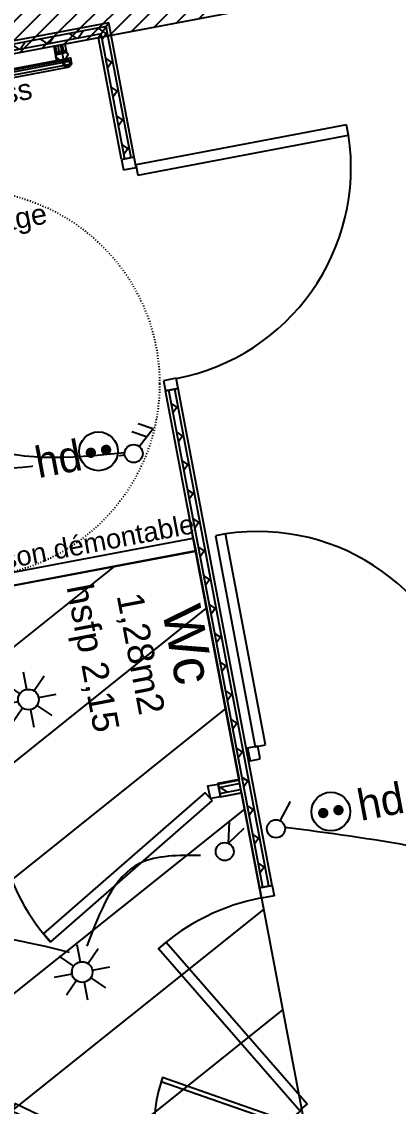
# Model space of a CAD drawing. Header units: centimetres. Extents: x 197412 to 267601, y -375791 to -305433.
# Drawn here: x 221143 to 222599, y -345480 to -341285 of the extents above; entities that cross this region are included whole.
import ezdxf

# ---------------------------------------------------------------- set-up
doc = ezdxf.new("R2010")
doc.units = ezdxf.units.CM
doc.linetypes.add('Style de ligne -5', pattern=[0.20828, 0.069425, -0.138855])
doc.layers.add('3-BAT C-Niveau 0', color=250, linetype='Continuous')
doc.layers.add('prlm-CHAUFF-CONV', color=1, linetype='Continuous')
doc.layers.add('FAUX PLAFOND', color=9, linetype='Continuous', lineweight=25)
doc.layers.add('prlm-ELEC-CFO', color=1, linetype='Continuous', lineweight=25)
doc.styles.add('Geneva', font='arial.ttf')
doc.styles.add('Helvetica', font='arial.ttf')
doc.styles.add('prlm-elec-cfo', font='comic.ttf', dxfattribs={"height": 12})
doc.styles.get("Standard").update_dxf_attribs({"font": 'ARIALUNI.TTF', "height": 100})

# ---------------------------------------------------------------- blocks, each defined once
blk = doc.blocks.new('xi.PCHD')
at = {"color": 0, "lineweight": 5}
blk.add_wipeout([(-7.5, -7.5), (7.5, -7.5), (7.5, 7.5), (-7.5, 7.5)], dxfattribs=at).dxf.layer = 'prlm-ELEC-CFO'
at = {"layer": 'prlm-ELEC-CFO', "color": 0, "linetype": 'ByBlock', "lineweight": 5, "const_width": 2}
for points in [[(-4, 0, 1), (-2, 0, 1)], [(2, 0, 1), (4, 0, 1)]]:
    blk.add_lwpolyline(points, format="xyb", close=True, dxfattribs=at)
at = {"layer": 'prlm-ELEC-CFO', "color": 0, "linetype": 'ByBlock', "lineweight": -2}
blk.add_circle((0, 0), 7.5, dxfattribs=at)
blk = doc.blocks.new('xi.SA')
at = {"layer": 'prlm-ELEC-CFO', "color": 0}
blk.add_lwpolyline([(0.2, -1.28), (5.5, 5.28)], dxfattribs=at)
blk.add_circle((-2, -4), 3.5, dxfattribs=at)
blk = doc.blocks.new('xi.DA')
at = {"layer": 'prlm-ELEC-CFO', "color": 0}
for points in [[(4.05, 1.39), (-1.17, 4.34)], [(0.61, -1.67), (7.04, 4.05), (1.81, 7.01)]]:
    blk.add_lwpolyline(points, dxfattribs=at)
blk.add_circle((-2, -4), 3.5, dxfattribs=at)
blk = doc.blocks.new('xi.VV')
at = {"layer": 'prlm-ELEC-CFO', "color": 0}
blk.add_lwpolyline([(6.95, 3.42), (0.01, -1.13), (1.91, 6.95)], dxfattribs=at)
blk.add_circle((-2, -4), 3.5, dxfattribs=at)
blk = doc.blocks.new('xi.SPOT')
at = {"color": 0, "lineweight": 5}
blk.add_wipeout([(-4, 0), (-2.83, -2.83), (0, -4), (2.83, -2.83), (4, 0), (2.83, 2.83), (0, 4), (-2.83, 2.83)], dxfattribs=at).dxf.layer = 'prlm-ELEC-CFO'
at = {"layer": 'prlm-ELEC-CFO', "color": 0, "linetype": 'ByBlock', "lineweight": -2, "flags": 128}
for points in [[(0, 10.88), (0, 4)], [(-7.69, 7.69), (-2.83, 2.83)], [(7.69, 7.69), (2.83, 2.83)], [(-10.88, 0), (-4, 0)], [(4, 0), (10.88, 0)], [(-2.83, -2.83), (-7.69, -7.69)], [(0, -4), (0, -10.88)], [(2.83, -2.83), (7.69, -7.69)]]:
    blk.add_lwpolyline(points, dxfattribs=at)
at = {"layer": 'prlm-ELEC-CFO', "color": 0, "linetype": 'ByBlock', "lineweight": -2}
blk.add_circle((0, 0), 4, dxfattribs=at)
blk = doc.blocks.new('xi.tsl-050-050')
at = {"layer": 'prlm-CHAUFF-CONV', "linetype": 'ByBlock', "lineweight": -2}
h = blk.add_hatch(color=0, dxfattribs=at)
edge = h.paths.add_edge_path()
edge.add_arc((-23.5, 7.5), 1.5, 0, 360)
edge = h.paths.add_edge_path(flags=17)
edge.add_arc((-23.5, 7.5), 1, 0, 360)
edge = h.paths.add_edge_path()
edge.add_arc((23.5, 7.5), 1.5, 0, 360)
edge = h.paths.add_edge_path(flags=17)
edge.add_arc((23.5, 7.5), 1, 0, 360)
at = {"layer": 'prlm-CHAUFF-CONV', "color": 0, "linetype": 'ByBlock', "lineweight": -2, "flags": 128}
for points in [[(23.5, 9), (-23.5, 9)], [(23.5, 6), (-23.5, 6)]]:
    blk.add_lwpolyline(points, dxfattribs=at)
at = {"layer": 'prlm-CHAUFF-CONV', "color": 0, "linetype": 'ByBlock', "lineweight": -2}
for points in [[(-19.73, 0), (-22.27, 0), (-22.27, 6), (-19.73, 6)], [(19.73, 0), (22.27, 0), (22.27, 6), (19.73, 6)]]:
    blk.add_lwpolyline(points, close=True, dxfattribs=at)
for centre, radius in [((-23.5, 7.5), 1.5), ((-23.5, 7.5), 1), ((23.5, 7.5), 1.5), ((23.5, 7.5), 1)]:
    blk.add_circle(centre, radius, dxfattribs=at)
blk = doc.blocks.new('Groupe-127-1')
at = {"linetype": 'Continuous'}
for p, q in [((13884.05, -46937.19), (13884.73, -46940.78)), ((13885.77, -46936.86), (13886.42, -46940.31)), ((13840.04, -46952.42), (13889.17, -46943.11)), ((13841.2, -46945.31), (13841.87, -46948.82)), ((13842.92, -46944.98), (13843.51, -46948.08))]:
    blk.add_line(p, q, dxfattribs=at)
at = {"linetype": 'Continuous', "flags": 128}
for points in [[(13883.19, -46937.35), (13886.78, -46936.67), (13887.39, -46939.91), (13883.81, -46940.59)], [(13839.81, -46951.21), (13888.94, -46941.91), (13889.4, -46944.32), (13840.27, -46953.62)], [(13888.17, -46940.54), (13886.61, -46939.28), (13884.12, -46939.77), (13883.19, -46941.54), (13884.75, -46942.8), (13887.24, -46942.3)], [(13840.34, -46945.47), (13843.85, -46944.8), (13844.45, -46947.99), (13840.94, -46948.66)], [(13840.25, -46949.62), (13841.81, -46950.88), (13844.31, -46950.39), (13845.24, -46948.62), (13843.67, -46947.36), (13841.18, -46947.86)]]:
    blk.add_lwpolyline(points, close=True, dxfattribs=at)
at = {"insert": (13867.73, -46950.82), "char_height": 7.993, "width": 24.9991, "attachment_point": 2, "rotation": 10.6809, "line_spacing_factor": 1.060906, "style": 'Geneva'}
blk.add_mtext('ss', dxfattribs=at)
blk = doc.blocks.new('Groupe-129-1')
at = {"linetype": 'Continuous', "flags": 128}
for points in [[(13909.15, -47369.81), (13866.31, -47349.36), (13867.69, -47346.47), (13910.53, -47366.92)], [(13822.16, -47383.54), (13852.37, -47351.18), (13854.65, -47353.31), (13824.44, -47385.66)], [(13916.37, -47370.91), (13911.46, -47371.84), (13910.53, -47366.92), (13915.44, -47365.99)], [(13823.21, -47388.55), (13818.3, -47389.48), (13817.37, -47384.57), (13822.28, -47383.64)]]:
    blk.add_lwpolyline(points, close=True, dxfattribs=at)
at = {"linetype": 'Continuous'}
for centre, radius, start, end in [((13822.27, -47383.64), 44.51, 10.7236, 43.9005), ((13925.34, -47364.12), 60.65, 165.9868, 190.7236)]:
    blk.add_arc(centre, radius, start, end, dxfattribs=at)
blk = doc.blocks.new('Groupe-131-1')
at = {"linetype": 'Continuous', "flags": 128}
for points in [[(13976.91, -47356.34), (13977.43, -47354.86), (13924.58, -47336.38), (13924.08, -47337.86)], [(13979.3, -47353.84), (13977.31, -47354.22), (13978.24, -47359.13), (13980.23, -47358.76)], [(13980.23, -47358.76), (13921.27, -47369.92), (13925, -47389.57), (13983.95, -47378.41)], [(13920.34, -47365.01), (13922.33, -47364.63), (13923.26, -47369.54), (13921.27, -47369.92)]]:
    blk.add_lwpolyline(points, close=True, dxfattribs=at)
at = {"linetype": 'Continuous'}
blk.add_arc((13977.43, -47354.86), 55.99, 160.7236, 190.0558, dxfattribs=at)
at = {"insert": (13942.58, -47375.39), "char_height": 7.565, "attachment_point": 1, "rotation": 10.7236, "line_spacing_factor": 0.834288, "style": 'Helvetica'}
blk.add_mtext('GTL', dxfattribs=at)
at = {"flags": 1}
blk.add_attdef('GTL', (13920.34, -47389.57), '', height=0.018, dxfattribs=at)

msp = doc.modelspace()

# ---------------------------------------------------------------- hatches: boundary and pattern name
at = {"linetype": 'Continuous'}
h = msp.add_hatch(dxfattribs=at)
h.set_pattern_fill('02_ISOLANT', color=256, scale=10, angle=-169.2764, style=0, pattern_type=2)
h.set_pattern_definition([(235.723595, (82441.66, 127994.64), (66.106423, -45.054865), []), (325.723595, (82441.66, 127994.64), (-45.054865, -66.106423), [])])
h.paths.add_polyline_path([(221450.5, -341332.2), (221469.6, -341304.1), (219114.8, -341750.1), (219142.8, -341769.2)])
h = msp.add_hatch(dxfattribs=at)
h.set_pattern_fill('02_ISOLANT', color=256, scale=10, angle=100.7236, style=0, pattern_type=2)
h.set_pattern_definition([(145.723595, (82441.66, 127994.64), (-45.054865, -66.106423), []), (235.723595, (82441.66, 127994.64), (-66.106423, 45.054865), [])])
h.paths.add_polyline_path([(221542.1, -341816.2), (221565.7, -341811.8), (221469.6, -341304.1), (221450.5, -341332.2)])
h = msp.add_hatch(dxfattribs=at)
h.set_pattern_fill('02_ISOLANT', color=256, scale=10, angle=100.7236, style=0, pattern_type=2)
h.set_pattern_definition([(145.723595, (82441.66, 127994.64), (-45.054865, -66.106423), []), (235.723595, (82441.66, 127994.64), (-66.106423, 45.054865), [])])
h.paths.add_polyline_path([(222075.6, -344633.2), (222099.2, -344628.7), (221735, -342705.9), (221711.5, -342710.3)])
h = msp.add_hatch(dxfattribs=at)
h.set_pattern_fill('02_ISOLANT', color=256, scale=10, angle=10.7236, style=0, pattern_type=2)
h.set_pattern_definition([(55.723595, (82441.66, 127994.64), (-66.106423, 45.054865), []), (145.723595, (82441.66, 127994.64), (45.054865, 66.106423), [])])
h.paths.add_polyline_path([(222014.1, -344108.7), (222018.5, -344132.3), (222023.6, -344131.4), (222019.2, -344107.8)])
h = msp.add_hatch(dxfattribs=at)
h.set_pattern_fill('02_ISOLANT', color=256, scale=10, angle=10.7236, style=0, pattern_type=2)
h.set_pattern_definition([(55.723595, (82441.66, 127994.64), (-66.106423, 45.054865), []), (145.723595, (82441.66, 127994.64), (45.054865, 66.106423), [])])
h.paths.add_polyline_path([(221905, -344246.5), (221909.4, -344270), (221987.2, -344255.3), (221982.7, -344231.7)])
at = {"layer": '3-BAT C-Niveau 0'}
h = msp.add_hatch(dxfattribs=at)
h.set_pattern_fill('MURS MACONNERIE-2', color=256, scale=10, style=0, pattern_type=2)
h.set_pattern_definition([(45, (82627.55, 127994.637), (-31.2347524, 39.0434405), [])])
h.paths.add_polyline_path([(235438, -338696.3), (235404.5, -338519.4), (218947.7, -341636.2), (219158, -341779.5)])
at = {"layer": 'FAUX PLAFOND'}
h = msp.add_hatch(dxfattribs=at)
h.set_pattern_fill('BA 13', color=256, scale=10, style=0, pattern_type=2)
h.set_pattern_definition([(218.65981, (82441.66, 127994.64), (-199.24783, 287.75041), [])])
h.paths.add_polyline_path([(220418, -343596.1), (221816.1, -343332.6), (221983.4, -344216.3), (221902.1, -344231.7), (221911.8, -344282.8), (221993.4, -344267.4), (222235, -345543.6), (221596.1, -345664.6), (221720.7, -346323.4), (220735.9, -346510.3), (220611.1, -345852.3), (219950.9, -345976.6), (219711, -344699.6), (221017.7, -344452.2), (221008, -344401), (220585.6, -344481)])

# ---------------------------------------------------------------- linework, layer by layer
at = {"linetype": 'Continuous', "lineweight": 25}
for p, q in [((221479.9, -341288.9), (219099.6, -341739.7)), ((221479.9, -341288.9), (221440.1, -341347.3)), ((221578.5, -341809.3), (221479.9, -341288.9)), ((221440.1, -341347.4), (219158, -341779.5)), ((221529.4, -341818.6), (221440.1, -341347.3)), ((221578.5, -341809.3), (221529.4, -341818.6)), ((221747.8, -342703.5), (221698.7, -342712.8)), ((221775, -343115.7), (221698.7, -342712.8)), ((222112, -344626.3), (221747.8, -342703.5)), ((221784.5, -343166), (221784.3, -343164.8)), ((221784.5, -343166), (221793.8, -343215.1)), ((222062.8, -344635.6), (221793.8, -343215.2)), ((222011.6, -344096), (222016.7, -344095)), ((222026, -344144.1), (222016.7, -344095)), ((222020.9, -344145.1), (222026, -344144.1)), ((221902.5, -344233.7), (221980.3, -344219)), ((221911.8, -344282.8), (221902.5, -344233.7)), ((221911.8, -344282.8), (221989.6, -344268.1)), ((222112, -344626.3), (222062.8, -344635.6))]:
    msp.add_line(p, q, dxfattribs=at)
at = {"linetype": 'Continuous'}
for p, q in [((221469.6, -341304.1), (219114.8, -341750.1)), ((221469.6, -341304.1), (219114.8, -341750.1)), ((221450.5, -341332.2), (219142.8, -341769.2)), ((221450.5, -341332.2), (219142.8, -341769.2)), ((221542.1, -341816.2), (221450.5, -341332.2)), ((221542.1, -341816.2), (221450.5, -341332.2)), ((221565.7, -341811.8), (221469.6, -341304.1)), ((221565.7, -341811.8), (221469.6, -341304.1)), ((221440.1, -341347.4), (219158, -341779.5)), ((221529.4, -341818.6), (221440.1, -341347.3)), ((222399.6, -341684.4), (221584.1, -341838.8)), ((222407, -341723.7), (222399.6, -341684.4)), ((221591.5, -341878.1), (222407, -341723.7)), ((221578.5, -341809.3), (221529.4, -341818.7)), ((221529.4, -341818.7), (221536.8, -341858)), ((221585.9, -341848.6), (221578.5, -341809.3)), ((221584.1, -341838.8), (221591.5, -341878.1)), ((221536.8, -341858), (221585.9, -341848.6)), ((221740.4, -342664.2), (221691.2, -342673.5)), ((221691.2, -342673.5), (221698.7, -342712.8)), ((221747.8, -342703.5), (221740.4, -342664.2)), ((221698.7, -342712.8), (221747.8, -342703.5)), ((222062.8, -344635.6), (221698.7, -342712.8)), ((222075.6, -344633.2), (221711.5, -342710.3)), ((222075.6, -344633.2), (221711.5, -342710.3)), ((222099.2, -344628.7), (221735, -342705.9)), ((222099.2, -344628.7), (221735, -342705.9)), ((221931.1, -343266.5), (221891.8, -343273.9)), ((222085.5, -344082), (221931.1, -343266.5)), ((221891.8, -343273.9), (222046.2, -344089.4)), ((222011.6, -344096), (222016.7, -344095)), ((222056, -344087.6), (222016.7, -344095)), ((222016.7, -344095), (222026, -344144.1)), ((222046.2, -344089.4), (222085.5, -344082)), ((222065.3, -344136.7), (222056, -344087.6)), ((222014.1, -344108.7), (222019.2, -344107.8)), ((222014.1, -344108.7), (222019.2, -344107.8)), ((222018.5, -344132.3), (222023.6, -344131.4)), ((222018.5, -344132.3), (222023.6, -344131.4)), ((222026, -344144.1), (222065.3, -344136.7)), ((221902.5, -344233.7), (221980.3, -344219)), ((221905, -344246.5), (221982.7, -344231.7)), ((221905, -344246.5), (221982.7, -344231.7)), ((221909.4, -344270), (221987.2, -344255.3)), ((221909.4, -344270), (221987.2, -344255.3))]:
    msp.add_line(p, q, dxfattribs=at)
at = {"color": 1, "linetype": 'Continuous', "flags": 128}
msp.add_lwpolyline([(220408.8, -343547.6), (221806.7, -343282.9), (221816, -343332), (220418.1, -343596.7)], close=True, dxfattribs=at)
at = {"linetype": 'Continuous', "flags": 128}
for points in [[(221879.1, -344297.8), (221253.8, -344843.6), (221227.5, -344813.5), (221852.8, -344267.7)], [(221911.8, -344282.8), (221872.5, -344290.3), (221863.2, -344241.1), (221902.5, -344233.7)], [(222070.3, -344674.9), (222062.8, -344635.6), (222112, -344626.3), (222119.4, -344665.6)], [(222217.2, -345497), (221671.4, -344871.7), (221701.5, -344845.4), (222247.3, -345470.7)]]:
    msp.add_lwpolyline(points, close=True, dxfattribs=at)
at = {"linetype": 'Style de ligne -5', "ltscale": 50.8}
msp.add_circle((220926.1, -342685.5), 750, dxfattribs=at)
at = {"linetype": 'Continuous'}
for centre, start, end in [((221585.9, -341848.6), 280.7236, 8.6539), ((222056, -344087.6), 10.7236, 98.6539), ((221872.5, -344290.3), 190.7236, 221.8067), ((222224.7, -345490.4), 100.7236, 131.8067)]:
    msp.add_arc(centre, 830.5, start, end, dxfattribs=at)
at = {"layer": '3-BAT C-Niveau 0'}
msp.add_line((235438, -338696.3), (219158, -341779.5), dxfattribs=at)
msp.add_line((235438, -338696.3), (219158, -341779.5), dxfattribs=at)
at = {"layer": '3-BAT C-Niveau 0', "ltscale": 50.8, "flags": 128}
msp.add_lwpolyline([(220418, -343596.1), (221816.1, -343332.6), (221983.4, -344216.3), (221902.1, -344231.7), (221911.8, -344282.8), (221993.4, -344267.4), (222235, -345543.6), (221596.1, -345664.6), (221720.7, -346323.4), (220735.9, -346510.3), (220611.1, -345852.3), (219950.9, -345976.6), (219711, -344699.6), (221017.7, -344452.2), (221008, -344401), (220585.6, -344481)], close=True, dxfattribs=at)
at = {"layer": 'prlm-ELEC-CFO'}
for points in [[(221541.6, -342961.8), (220380.4, -343019.8), (219888.5, -342886.1), (219354.3, -342242.9)], [(221834.6, -344510.4), (221601, -344540.1), (221394.7, -344861.2)], [(221327.3, -344885.4), (220845.4, -344828), (220387.1, -345056.5)]]:
    msp.add_spline(points, degree=3, dxfattribs=at)

# ---------------------------------------------------------------- block references
at = {"xscale": 10, "yscale": 10, "zscale": 10}
for name in ['Groupe-127-1', 'Groupe-131-1', 'Groupe-129-1']:
    msp.add_blockref(name, (82441.7, 127994.6), dxfattribs=at)
at = {"layer": 'prlm-CHAUFF-CONV', "xscale": 10, "yscale": 10, "zscale": 10, "rotation": 190.728476441617}
msp.add_blockref('xi.tsl-050-050', (221074, -341416.7), dxfattribs=at)
at = {"layer": 'prlm-ELEC-CFO', "xscale": 10, "yscale": 10, "zscale": 10, "rotation": 10.72360141139323}
for name, p in [('xi.SA', (222138.6, -344363.7)), ('xi.VV', (221940.5, -344451.8))]:
    msp.add_blockref(name, p, dxfattribs=at)

# ---------------------------------------------------------------- texts
at = {"style": 'Helvetica'}
msp.add_text('sol carrelage', height=80, rotation=10.7236, dxfattribs=at).set_placement((220617.6, -342183.1))
at = {"color": 1, "insert": (221342.8, -343275.3), "char_height": 75.654, "attachment_point": 2, "rotation": 10.7236, "line_spacing_factor": 0.834288, "style": 'Helvetica'}
msp.add_mtext('Cloison démontable', dxfattribs=at)
at = {"attachment_point": 2, "rotation": 280.7236, "line_spacing_factor": 0.834288, "style": 'Helvetica'}
for s, insert, char_height in [('hsfp 2,15', (221469.1, -343736.8), 100.87), ('Wc\\P{\\H0.6752x;1,28m2}\\P', (221861.3, -343680), 151.309)]:
    msp.add_mtext(s, dxfattribs=dict(at, insert=insert, char_height=char_height))
at = {"layer": 'prlm-ELEC-CFO', "insert": (222530.8, -344301.8), "char_height": 120, "attachment_point": 5, "rotation": 10.7236, "line_spacing_factor": 0.8, "style": 'prlm-elec-cfo', "bg_fill": 3, "box_fill_scale": 1.1, "bg_fill_color": 256, "bg_fill_transparency": 0}
msp.add_mtext('hd', dxfattribs=at)

# ---------------------------------------------------------------- next in the draw order: block references
at = {"layer": 'prlm-ELEC-CFO', "xscale": 10, "yscale": 10, "zscale": 10, "rotation": 10.72360141139323}
for name, p in [('xi.SPOT', (221169, -343906.8)), ('xi.PCHD', (222338.6, -344340.3)), ('xi.SPOT', (221376.8, -344961))]:
    msp.add_blockref(name, p, dxfattribs=at)

# ---------------------------------------------------------------- next in the draw order: texts
at = {"layer": 'prlm-ELEC-CFO', "insert": (221284.2, -342976.2), "char_height": 120, "attachment_point": 5, "rotation": 10.7236, "line_spacing_factor": 0.8, "style": 'prlm-elec-cfo', "bg_fill": 3, "box_fill_scale": 1.1, "bg_fill_color": 256, "bg_fill_transparency": 0}
msp.add_mtext('hd', dxfattribs=at)

# ---------------------------------------------------------------- next in the draw order: linework, layer by layer
at = {"layer": 'prlm-ELEC-CFO'}
msp.add_spline([(222160.7, -344400.2), (223143.1, -344603.7), (224335.9, -345373.6)], degree=3, dxfattribs=at)

# ---------------------------------------------------------------- next in the draw order: block references
at = {"layer": 'prlm-ELEC-CFO', "xscale": 10, "yscale": 10, "zscale": 10, "rotation": 190.7236014113934}
msp.add_blockref('xi.PCHD', (221439.8, -342946.7), dxfattribs=at)

# ---------------------------------------------------------------- next in the draw order: linework, layer by layer
at = {"layer": 'prlm-ELEC-CFO'}
msp.add_spline([(221540.9, -342952.7), (220954, -342906.7), (220646.3, -342575.4)], degree=3, dxfattribs=at)

# ---------------------------------------------------------------- next in the draw order: block references
at = {"layer": 'prlm-ELEC-CFO', "xscale": 10, "yscale": 10, "zscale": 10, "rotation": 10.72360141139323}
msp.add_blockref('xi.DA', (221588, -342912.4), dxfattribs=at)

doc.saveas('drawing.dxf')
